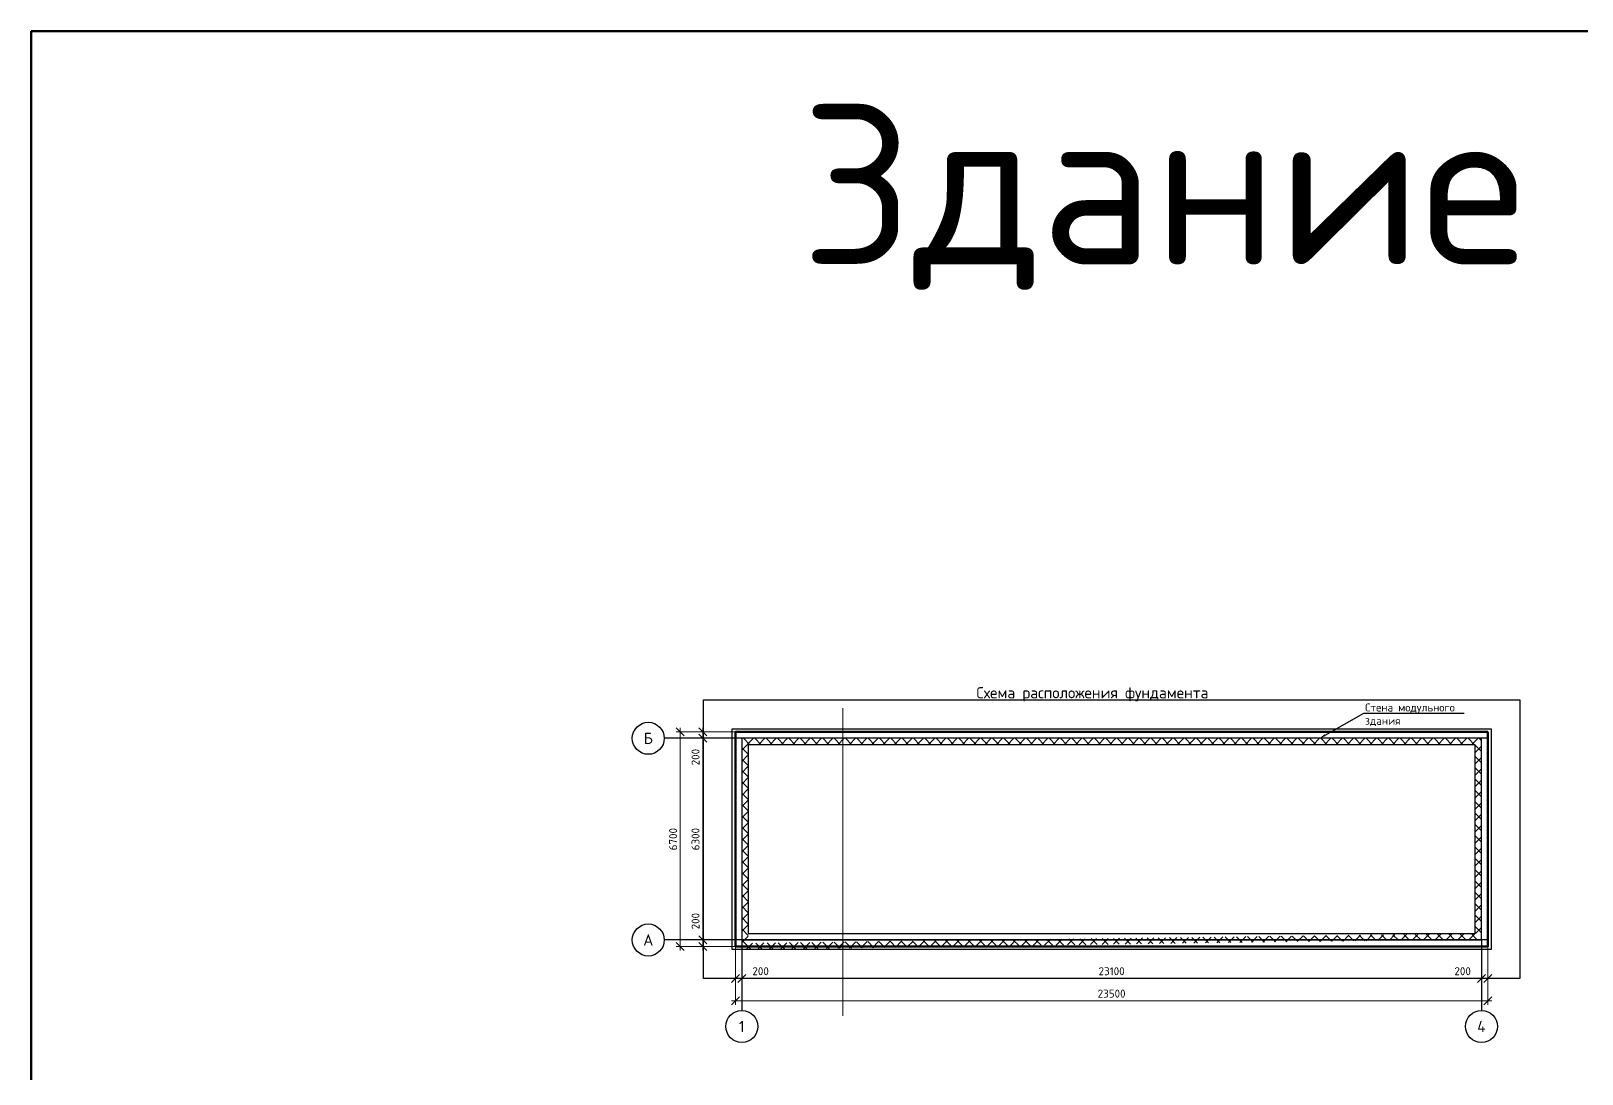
# Model space of a CAD drawing. Header units: millimetres. Extents: x 4048566 to 4194291, y -1208947 to -1143786.
# Drawn here: x 4048566 to 4097004, y -1176367 to -1143786 of the extents above; entities that cross this region are included whole.
import ezdxf
from ezdxf import colors
from ezdxf.entities.mleader import LeaderData, LeaderLine
from ezdxf.enums import TextEntityAlignment as Align
from ezdxf.math import Vec2, Vec3

# ---------------------------------------------------------------- set-up
doc = ezdxf.new("R2010")
doc.units = ezdxf.units.MM
doc.linetypes.add('ГОСТ 2.303 5', pattern=[24, 20, -1.5, 1, -1.5])
doc.layers.get('Defpoints').update_dxf_attribs({"color": 3})
for name, color, linetype, lineweight in [('выноска', 7, 'Continuous', 18), ('СПДС_ВЫНОСКИ', 7, 'Continuous', 18), ('СПДС_РАЗМЕРЫ', 7, 'Continuous', 18), ('текст', 7, 'Continuous', 20), ('Фундамент', 7, 'Continuous', 53)]:
    doc.layers.add(name, color=color, linetype=linetype, lineweight=lineweight)
doc.layers.add('СПДС_Оси', color=7, linetype='ГОСТ 2.303 5')
doc.styles.add('ISOCPEUR', font='isocpeur.ttf')
doc.styles.add('ВНИПИТЕКСТ', font='isocpeui.ttf')
doc.styles.add('ГОСТ 2.304', font='isocpeur.ttf')
doc.dimstyles.new('СПДС$0', dxfattribs={"dimscale": 100, "dimtxt": 2.5, "dimasz": 2.5, "dimexe": 1.25, "dimexo": 0.004, "dimgap": 1, "dimtad": 1, "dimdec": 0, "dimtxsty": 'ВНИПИТЕКСТ', "dimblk": 'OBLIQUE', "dimcen": 0, "dimdle": 1.25, "dimclrd": 256, "dimclre": 256, "dimclrt": 256, "dimadec": 0, "dimazin": 2, "dimtfac": 1, "dimtdec": 0, "dimtmove": 1, "dimatfit": 3, "dimldrblk": 'NONE', "dimfxl": 1, "dimlwd": -1, "dimlwe": -1, "dimarcsym": 0})

# ---------------------------------------------------------------- blocks, each defined once
blk = doc.blocks.new('_Oblique')
at = {"color": 0, "linetype": 'ByBlock', "lineweight": -2}
blk.add_line((-0.5, -0.5), (0.5, 0.5), dxfattribs=at)
blk = doc.blocks.new('*D67')
at = {"layer": 'Defpoints', "color": 0, "linetype": 'Continuous', "ltscale": 0.166667, "transparency": 16777216}
for p in [(4069544, -1165881), (4069717, -1165881), (4070544, -1165681)]:
    blk.add_point(p, dxfattribs=at)
at = {"layer": 'СПДС_РАЗМЕРЫ', "linetype": 'Continuous', "ltscale": 0.166667, "transparency": 16777216}
for p, q in [((4070544, -1165681), (4069419, -1165681)), ((4069716, -1165881), (4069419, -1165881)), ((4069544, -1165556), (4069544, -1165881)), ((4069544, -1165881), (4069544, -1166806))]:
    blk.add_line(p, q, dxfattribs=at)
at = {"layer": 'СПДС_РАЗМЕРЫ', "linetype": 'Continuous', "ltscale": 0.166667, "transparency": 16777216, "xscale": 250, "yscale": 250, "zscale": 250}
for p, rotation in [((4069544, -1165681), 90), ((4069544, -1165881), 270)]:
    blk.add_blockref('_Oblique', p, dxfattribs=dict(at, rotation=rotation))
at = {"layer": 'СПДС_РАЗМЕРЫ', "linetype": 'Continuous', "ltscale": 0.166667, "transparency": 16777216, "insert": (4069319, -1166468), "char_height": 250, "attachment_point": 5, "rotation": 90, "style": 'ISOCPEUR'}
blk.add_mtext('200', dxfattribs=at)
blk = doc.blocks.new('_NONE')
blk = doc.blocks.new('*D68')
at = {"layer": 'Defpoints', "color": 0, "linetype": 'Continuous', "ltscale": 0.166667, "transparency": 16777216}
for p in [(4070544, -1165681), (4068844, -1172381), (4070544, -1172381)]:
    blk.add_point(p, dxfattribs=at)
at = {"layer": 'СПДС_РАЗМЕРЫ', "linetype": 'Continuous', "ltscale": 0.166667, "transparency": 16777216}
for p, q in [((4070544, -1165681), (4068719, -1165681)), ((4068844, -1165556), (4068844, -1172506)), ((4070544, -1172381), (4068719, -1172381))]:
    blk.add_line(p, q, dxfattribs=at)
at = {"layer": 'СПДС_РАЗМЕРЫ', "linetype": 'Continuous', "ltscale": 0.166667, "transparency": 16777216, "xscale": 250, "yscale": 250, "zscale": 250}
for p, rotation in [((4068844, -1165681), 90), ((4068844, -1172381), 270)]:
    blk.add_blockref('_Oblique', p, dxfattribs=dict(at, rotation=rotation))
at = {"layer": 'СПДС_РАЗМЕРЫ', "linetype": 'Continuous', "ltscale": 0.166667, "transparency": 16777216, "insert": (4068619, -1169031), "char_height": 250, "attachment_point": 5, "rotation": 90, "style": 'ISOCPEUR'}
blk.add_mtext('6700', dxfattribs=at)
blk = doc.blocks.new('*D69')
at = {"layer": 'Defpoints', "color": 0, "linetype": 'Continuous', "ltscale": 0.166667, "transparency": 16777216}
for p in [(4069544, -1165881), (4069717, -1165881), (4069743, -1172181)]:
    blk.add_point(p, dxfattribs=at)
at = {"layer": 'СПДС_РАЗМЕРЫ', "linetype": 'Continuous', "ltscale": 0.166667, "transparency": 16777216}
for p, q in [((4069716, -1165881), (4069419, -1165881)), ((4069544, -1172306), (4069544, -1165756)), ((4069743, -1172181), (4069419, -1172181))]:
    blk.add_line(p, q, dxfattribs=at)
at = {"layer": 'СПДС_РАЗМЕРЫ', "linetype": 'Continuous', "ltscale": 0.166667, "transparency": 16777216, "xscale": 250, "yscale": 250, "zscale": 250}
for p, rotation in [((4069544, -1165881), 90), ((4069544, -1172181), 270)]:
    blk.add_blockref('_Oblique', p, dxfattribs=dict(at, rotation=rotation))
at = {"layer": 'СПДС_РАЗМЕРЫ', "linetype": 'Continuous', "ltscale": 0.166667, "transparency": 16777216, "insert": (4069319, -1169031), "char_height": 250, "attachment_point": 5, "rotation": 90, "style": 'ISOCPEUR'}
blk.add_mtext('6300', dxfattribs=at)
blk = doc.blocks.new('*D70')
at = {"layer": 'Defpoints', "color": 0, "linetype": 'Continuous', "ltscale": 0.166667, "transparency": 16777216}
for p in [(4070564, -1172381), (4094064, -1172381), (4070564, -1174081)]:
    blk.add_point(p, dxfattribs=at)
at = {"layer": 'СПДС_РАЗМЕРЫ', "linetype": 'Continuous', "ltscale": 0.166667, "transparency": 16777216}
for p, q in [((4070564, -1172381), (4070564, -1174206)), ((4094064, -1172381), (4094064, -1174206)), ((4094189, -1174081), (4070439, -1174081))]:
    blk.add_line(p, q, dxfattribs=at)
at = {"layer": 'СПДС_РАЗМЕРЫ', "linetype": 'Continuous', "ltscale": 0.166667, "transparency": 16777216, "xscale": 250, "yscale": 250, "zscale": 250, "rotation": 180}
blk.add_blockref('_Oblique', (4070564, -1174081), dxfattribs=at)
at = {"layer": 'СПДС_РАЗМЕРЫ', "linetype": 'Continuous', "ltscale": 0.166667, "transparency": 16777216, "xscale": 250, "yscale": 250, "zscale": 250}
blk.add_blockref('_Oblique', (4094064, -1174081), dxfattribs=at)
at = {"layer": 'СПДС_РАЗМЕРЫ', "linetype": 'Continuous', "ltscale": 0.166667, "transparency": 16777216, "insert": (4082314, -1173856), "char_height": 250, "attachment_point": 5, "style": 'ISOCPEUR'}
blk.add_mtext('23500', dxfattribs=at)
blk = doc.blocks.new('*D71')
at = {"layer": 'Defpoints', "color": 0, "linetype": 'Continuous', "ltscale": 0.166667, "transparency": 16777216}
for p in [(4070764, -1173152), (4070764, -1173381), (4093864, -1173202)]:
    blk.add_point(p, dxfattribs=at)
at = {"layer": 'СПДС_РАЗМЕРЫ', "linetype": 'Continuous', "ltscale": 0.166667, "transparency": 16777216}
for p, q in [((4070764, -1173152), (4070764, -1173506)), ((4093989, -1173381), (4070639, -1173381)), ((4093864, -1173203), (4093864, -1173506))]:
    blk.add_line(p, q, dxfattribs=at)
at = {"layer": 'СПДС_РАЗМЕРЫ', "linetype": 'Continuous', "ltscale": 0.166667, "transparency": 16777216, "xscale": 250, "yscale": 250, "zscale": 250, "rotation": 180}
blk.add_blockref('_Oblique', (4070764, -1173381), dxfattribs=at)
at = {"layer": 'СПДС_РАЗМЕРЫ', "linetype": 'Continuous', "ltscale": 0.166667, "transparency": 16777216, "xscale": 250, "yscale": 250, "zscale": 250}
blk.add_blockref('_Oblique', (4093864, -1173381), dxfattribs=at)
at = {"layer": 'СПДС_РАЗМЕРЫ', "linetype": 'Continuous', "ltscale": 0.166667, "transparency": 16777216, "insert": (4082314, -1173156), "char_height": 250, "attachment_point": 5, "style": 'ISOCPEUR'}
blk.add_mtext('23100', dxfattribs=at)
blk = doc.blocks.new('*D72')
at = {"layer": 'Defpoints', "color": 0, "linetype": 'Continuous', "ltscale": 0.166667, "transparency": 16777216}
for p in [(4094064, -1172381), (4093864, -1173202), (4093864, -1173381)]:
    blk.add_point(p, dxfattribs=at)
at = {"layer": 'СПДС_РАЗМЕРЫ', "linetype": 'Continuous', "ltscale": 0.166667, "transparency": 16777216}
for p, q in [((4094064, -1172381), (4094064, -1173506)), ((4093864, -1173381), (4092939, -1173381)), ((4093864, -1173203), (4093864, -1173506)), ((4094189, -1173381), (4093864, -1173381))]:
    blk.add_line(p, q, dxfattribs=at)
at = {"layer": 'СПДС_РАЗМЕРЫ', "linetype": 'Continuous', "ltscale": 0.166667, "transparency": 16777216, "xscale": 250, "yscale": 250, "zscale": 250, "rotation": 180}
blk.add_blockref('_Oblique', (4093864, -1173381), dxfattribs=at)
at = {"layer": 'СПДС_РАЗМЕРЫ', "linetype": 'Continuous', "ltscale": 0.166667, "transparency": 16777216, "xscale": 250, "yscale": 250, "zscale": 250}
blk.add_blockref('_Oblique', (4094064, -1173381), dxfattribs=at)
at = {"layer": 'СПДС_РАЗМЕРЫ', "linetype": 'Continuous', "ltscale": 0.166667, "transparency": 16777216, "insert": (4093277, -1173156), "char_height": 250, "attachment_point": 5, "style": 'ISOCPEUR'}
blk.add_mtext('200', dxfattribs=at)
blk = doc.blocks.new('*D73')
at = {"layer": 'Defpoints', "color": 0, "linetype": 'Continuous', "ltscale": 0.166667, "transparency": 16777216}
for p in [(4070564, -1172381), (4070764, -1173152), (4070764, -1173381)]:
    blk.add_point(p, dxfattribs=at)
at = {"layer": 'СПДС_РАЗМЕРЫ', "linetype": 'Continuous', "ltscale": 0.166667, "transparency": 16777216}
for p, q in [((4070564, -1172381), (4070564, -1173506)), ((4070764, -1173152), (4070764, -1173506)), ((4070439, -1173381), (4070764, -1173381)), ((4070764, -1173381), (4071689, -1173381))]:
    blk.add_line(p, q, dxfattribs=at)
at = {"layer": 'СПДС_РАЗМЕРЫ', "linetype": 'Continuous', "ltscale": 0.166667, "transparency": 16777216, "xscale": 250, "yscale": 250, "zscale": 250, "rotation": 180}
blk.add_blockref('_Oblique', (4070564, -1173381), dxfattribs=at)
at = {"layer": 'СПДС_РАЗМЕРЫ', "linetype": 'Continuous', "ltscale": 0.166667, "transparency": 16777216, "xscale": 250, "yscale": 250, "zscale": 250}
blk.add_blockref('_Oblique', (4070764, -1173381), dxfattribs=at)
at = {"layer": 'СПДС_РАЗМЕРЫ', "linetype": 'Continuous', "ltscale": 0.166667, "transparency": 16777216, "insert": (4071352, -1173156), "char_height": 250, "attachment_point": 5, "style": 'ISOCPEUR'}
blk.add_mtext('200', dxfattribs=at)
blk = doc.blocks.new('*D74')
at = {"layer": 'Defpoints', "color": 0, "linetype": 'Continuous', "ltscale": 0.166667, "transparency": 16777216}
for p in [(4069544, -1172181), (4069743, -1172181), (4070544, -1172381)]:
    blk.add_point(p, dxfattribs=at)
at = {"layer": 'СПДС_РАЗМЕРЫ', "linetype": 'Continuous', "ltscale": 0.166667, "transparency": 16777216}
for p, q in [((4069544, -1172181), (4069544, -1171256)), ((4069743, -1172181), (4069419, -1172181)), ((4069544, -1172506), (4069544, -1172181)), ((4070544, -1172381), (4069419, -1172381))]:
    blk.add_line(p, q, dxfattribs=at)
at = {"layer": 'СПДС_РАЗМЕРЫ', "linetype": 'Continuous', "ltscale": 0.166667, "transparency": 16777216, "xscale": 250, "yscale": 250, "zscale": 250}
for p, rotation in [((4069544, -1172181), 90), ((4069544, -1172381), 270)]:
    blk.add_blockref('_Oblique', p, dxfattribs=dict(at, rotation=rotation))
at = {"layer": 'СПДС_РАЗМЕРЫ', "linetype": 'Continuous', "ltscale": 0.166667, "transparency": 16777216, "insert": (4069319, -1171593), "char_height": 250, "attachment_point": 5, "rotation": 90, "style": 'ISOCPEUR'}
blk.add_mtext('200', dxfattribs=at)

msp = doc.modelspace()

# ---------------------------------------------------------------- hatches: boundary and pattern name
at = {"linetype": 'Continuous', "ltscale": 0.166667}
h = msp.add_hatch(dxfattribs=at)
h.set_pattern_fill('НЕМЕТАЛЛИЧЕСКИЕ МАТЕРИАЛЫ', color=256, scale=100, angle=270, pattern_type=2)
h.set_pattern_definition([(315, (4522109.48, 2823813.3), (176.776695, 176.776695), []), (45, (4522109.48, 2823813.3), (-176.776695, 176.776695), [])])
h.paths.add_polyline_path([(4093864.2, -1165881), (4070763.7, -1165881), (4070764.7, -1172481), (4093864.2, -1172151)])
h.paths.add_polyline_path([(4093664.2, -1171981), (4070964.2, -1172281), (4070964.2, -1166081), (4093664.2, -1166081)], flags=16)

# ---------------------------------------------------------------- linework, layer by layer
at = {"linetype": 'Continuous', "lineweight": 100, "ltscale": 0.083333}
msp.add_lwpolyline([(4048566.1, -1143785.9), (4194291.2, -1143785.9), (4194291.2, -1208947.5), (4048566.1, -1208947.5)], close=True, dxfattribs=at)
at = {"linetype": 'Continuous', "ltscale": 0.166667}
for points in [[(4093864.2, -1172181), (4093864.2, -1165881), (4070764.2, -1165881), (4070764.2, -1172181)], [(4093664.2, -1171981), (4093664.2, -1166081), (4070964.2, -1166081), (4070964.2, -1171981)]]:
    msp.add_lwpolyline(points, close=True, dxfattribs=at)
at = {"layer": 'Defpoints', "ltscale": 50}
for points in [[(4069564.2, -1164681), (4095064.2, -1164681), (4095064.2, -1173381), (4069564.2, -1173381)], [(4070464.2, -1165581), (4094164.2, -1165581), (4094164.2, -1172481), (4070464.2, -1172481)]]:
    msp.add_lwpolyline(points, close=True, dxfattribs=at)
at = {"layer": 'выноска'}
msp.add_lwpolyline([(4093864.2, -1170173), (4093865.2, -1170173)], dxfattribs=at)
at = {"layer": 'СПДС_ВЫНОСКИ'}
msp.add_lwpolyline([(4073923.3, -1164940.7), (4073923.3, -1174554.4)], dxfattribs=at)
at = {"layer": 'СПДС_Оси', "linetype": 'ГОСТ 2.303 5', "lineweight": 25, "ltscale": 0.166667}
for points in [[(4094084.2, -1165881), (4068344.2, -1165881)], [(4094084.2, -1172181), (4094084.2, -1172181), (4068344.2, -1172181)], [(4070764.2, -1172151), (4070764.2, -1172151), (4070764.2, -1172895.9), (4070764.2, -1174381)], [(4093864.2, -1172151), (4093864.2, -1172895.9), (4093864.2, -1174381)]]:
    msp.add_lwpolyline(points, dxfattribs=at)
at = {"layer": 'СПДС_Оси', "linetype": 'Continuous', "lineweight": 25, "ltscale": 0.166667}
for centre in [(4067844.2, -1165881), (4067844.2, -1172181), (4070764.2, -1174881), (4093864.2, -1174881)]:
    msp.add_circle(centre, 500, dxfattribs=at)
at = {"layer": 'Фундамент', "linetype": 'Continuous', "ltscale": 0.083333}
msp.add_lwpolyline([(4094064.2, -1165681), (4094064.2, -1172381), (4070564.2, -1172381), (4070564.2, -1165681)], close=True, dxfattribs=at)

# ---------------------------------------------------------------- texts
at = {"layer": 'текст', "ltscale": 25, "style": 'ГОСТ 2.304'}
msp.add_text('Здание МК АТС', height=5000, dxfattribs=at).set_placement((4072606.8, -1151076.5))
msp.add_text('Схема расположения фундамента', height=350, dxfattribs=at).set_placement((4081714.2, -1164455.8), align=Align.MIDDLE_CENTER)
at = {"layer": 'текст', "ltscale": 0.166667, "style": 'ГОСТ 2.304'}
for s, p in [('Б', (4067844.2, -1165881)), ('А', (4067844.2, -1172181)), ('1', (4070764.2, -1174881)), ('4', (4093864.2, -1174881))]:
    msp.add_text(s, height=350, dxfattribs=at).set_placement(p, align=Align.MIDDLE_CENTER)

# ---------------------------------------------------------------- dimensions: what is measured, and where the dimension line sits
at = {"layer": 'СПДС_РАЗМЕРЫ', "linetype": 'Continuous', "ltscale": 0.166667}
for base, p1, p2, angle, override, picture, middle in [((4068844.2, -1172381), (4070544.2, -1165681), (4070544.2, -1172381), 270, {"dimtxsty": 'ISOCPEUR'}, '*D68', (4068619.2, -1169031)), ((4069544.2, -1165881), (4070544.2, -1165681), (4069716.6, -1165881), 270, {"dimtxsty": 'ISOCPEUR', "dimtmove": 0}, '*D67', (4069319.2, -1166468.5)), ((4069544.2, -1165881), (4069743.1, -1172181), (4069716.6, -1165881), 270, {"dimtxsty": 'ISOCPEUR'}, '*D69', (4069319.2, -1169031)), ((4069544.2, -1172181), (4070544.2, -1172381), (4069743.1, -1172181), 90, {"dimtxsty": 'ISOCPEUR', "dimtmove": 0}, '*D74', (4069319.2, -1171593.5)), ((4070764.2, -1173381), (4070564.2, -1172381), (4070764.2, -1173152.1), 180, {"dimtxsty": 'ISOCPEUR', "dimtmove": 0}, '*D73', (4071351.7, -1173156))]:
    dim = msp.add_linear_dim(base=base, p1=p1, p2=p2, angle=angle, dimstyle='СПДС$0', override=override, dxfattribs=at)
    dim.commit()
    dim.dimension.update_dxf_attribs({"geometry": picture, "text_midpoint": middle})
for base, p1, p2, override, picture, middle in [((4070564.2, -1174081), (4094064.2, -1172381), (4070564.2, -1172381), {"dimtxsty": 'ISOCPEUR'}, '*D70', (4082314.2, -1173856)), ((4093864.2, -1173381), (4094064.2, -1172381), (4093864.2, -1173202.4), {"dimtxsty": 'ISOCPEUR', "dimtmove": 0}, '*D72', (4093276.7, -1173156)), ((4070764.2, -1173381), (4093864.2, -1173202.4), (4070764.2, -1173152.1), {"dimtxsty": 'ISOCPEUR'}, '*D71', (4082314.2, -1173156))]:
    dim = msp.add_linear_dim(base=base, p1=p1, p2=p2, dimstyle='СПДС$0', override=override, dxfattribs=at)
    dim.commit()
    dim.dimension.update_dxf_attribs({"geometry": picture, "text_midpoint": middle})

# ---------------------------------------------------------------- leaders
at = {"layer": 'выноска', "ltscale": 50}
ml = msp.add_multileader_mtext('Standard', dxfattribs=at)
ml.set_content('Стена модульного\\Pздания', color=256, style='ISOCPEUR')
ml.set_leader_properties()
ml.build(insert=Vec2(0, 0))
ml.multileader.update_dxf_attribs({"text_left_attachment_type": 6, "text_right_attachment_type": 6, "dogleg_length": 0.36, "arrow_head_size": 200, "scale": 100})
ctx = ml.context
ctx.base_point, ctx.scale, ctx.char_height, ctx.arrow_head_size, ctx.landing_gap_size, ctx.plane_origin = Vec3(4090222.1, -1165093.3), 100, 250, 200, 9, Vec3(4088650.9, -1162881)
ctx.left_attachment, ctx.right_attachment = 6, 6
notes = []
notes.append((ctx, [(0, (1, 1, 0), (4090186.1, -1165093.3), (1, 0), 36, [(0, [(4088804.9, -1165881)], 0, [])])]))
ctx.mtext.insert, ctx.mtext.flow_direction = Vec3(4090231.1, -1164793.3), 5
for ctx, leaders in notes:
    for number, flags, end, landing, length, lines in leaders:
        leader = LeaderData()
        leader.index, (leader.has_last_leader_line, leader.has_dogleg_vector, leader.attachment_direction) = number, flags
        leader.last_leader_point, leader.dogleg_vector, leader.dogleg_length = Vec3(end), Vec3(landing), length
        for number, points, colour, breaks in lines:
            line = LeaderLine()
            line.index, line.vertices, line.color, line.breaks = number, Vec3.list(points), colors.encode_raw_color(colour), breaks
            leader.lines.append(line)
        ctx.leaders.append(leader)

doc.saveas('drawing.dxf')
